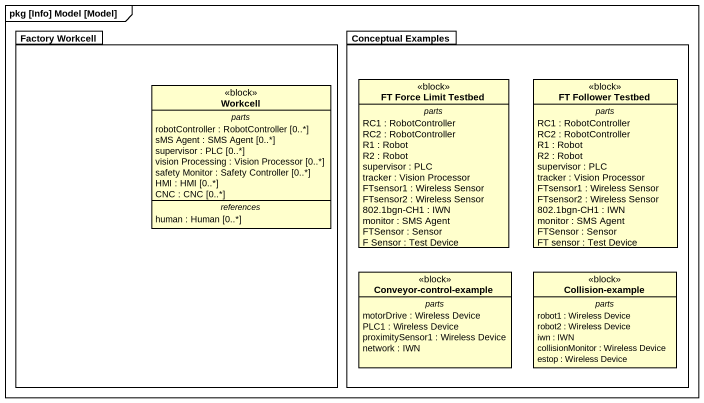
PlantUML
@startuml
mainframe pkg [Info] Model [Model]
hide circle
hide empty members
package "Factory Workcell" as Factory_Workcell {
  class Workcell <<block>> {
    -- parts --
    robotController : RobotController [0..*]
    sMS Agent : SMS Agent [0..*]
    supervisor : PLC [0..*]
    vision Processing : Vision Processor [0..*]
    safety Monitor : Safety Controller [0..*]
    HMI : HMI [0..*]
    CNC : CNC [0..*]
    -- references --
    human : Human [0..*]
  }
}
package "Conceptual Examples" as Conceptual_Examples {
  class "FT Force Limit Testbed" as FT_Force_Limit_Testbed <<block>> {
    -- parts --
    RC1 : RobotController
    RC2 : RobotController
    R1 : Robot
    R2 : Robot
    supervisor : PLC
    tracker : Vision Processor
    FTsensor1 : Wireless Sensor
    FTsensor2 : Wireless Sensor
    802.1bgn-CH1 : IWN
    monitor : SMS Agent
    FTSensor : Sensor
    F Sensor : Test Device
  }
  class "FT Follower Testbed" as FT_Follower_Testbed <<block>> {
    -- parts --
    RC1 : RobotController
    RC2 : RobotController
    R1 : Robot
    R2 : Robot
    supervisor : PLC
    tracker : Vision Processor
    FTsensor1 : Wireless Sensor
    FTsensor2 : Wireless Sensor
    802.1bgn-CH1 : IWN
    monitor : SMS Agent
    FTSensor : Sensor
    FT sensor : Test Device
  }
  class "Conveyor-control-example" as Conveyor_control_example <<block>> {
    -- parts --
    motorDrive : Wireless Device
    PLC1 : Wireless Device
    proximitySensor1 : Wireless Device
    network : IWN
  }
  class "Collision-example" as Collision_example <<block>> {
    -- parts --
    robot1 : Wireless Device
    robot2 : Wireless Device
    iwn : IWN
    collisionMonitor : Wireless Device
    estop : Wireless Device
  }
}
@enduml
